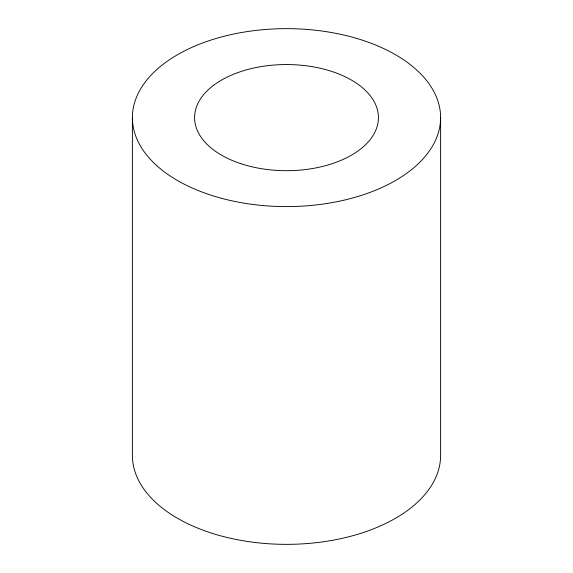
<?xml version="1.0" encoding="UTF-8"?>
<svg xmlns="http://www.w3.org/2000/svg" width="573" height="573" viewBox="0 0 573 573"><rect width="100%" height="100%" fill="white"/><g stroke="black" fill="none" stroke-linecap="round" stroke-linejoin="round"><path stroke-width="0.86" d="M440.608 117.623A154.108 88.973 0 0 1 209.446 194.677A154.108 88.973 0 0 1 209.446 40.568A154.108 88.973 0 0 1 440.608 117.623L440.608 455.377A154.108 88.973 0 0 1 286.5 544.35A154.108 88.973 0 0 1 132.392 455.377L132.392 117.623M240.538 163.584A91.924 53.074 0 0 0 378.424 117.623A91.924 53.074 0 0 0 240.538 71.661A91.924 53.074 0 0 0 240.538 163.584"/></g></svg>
